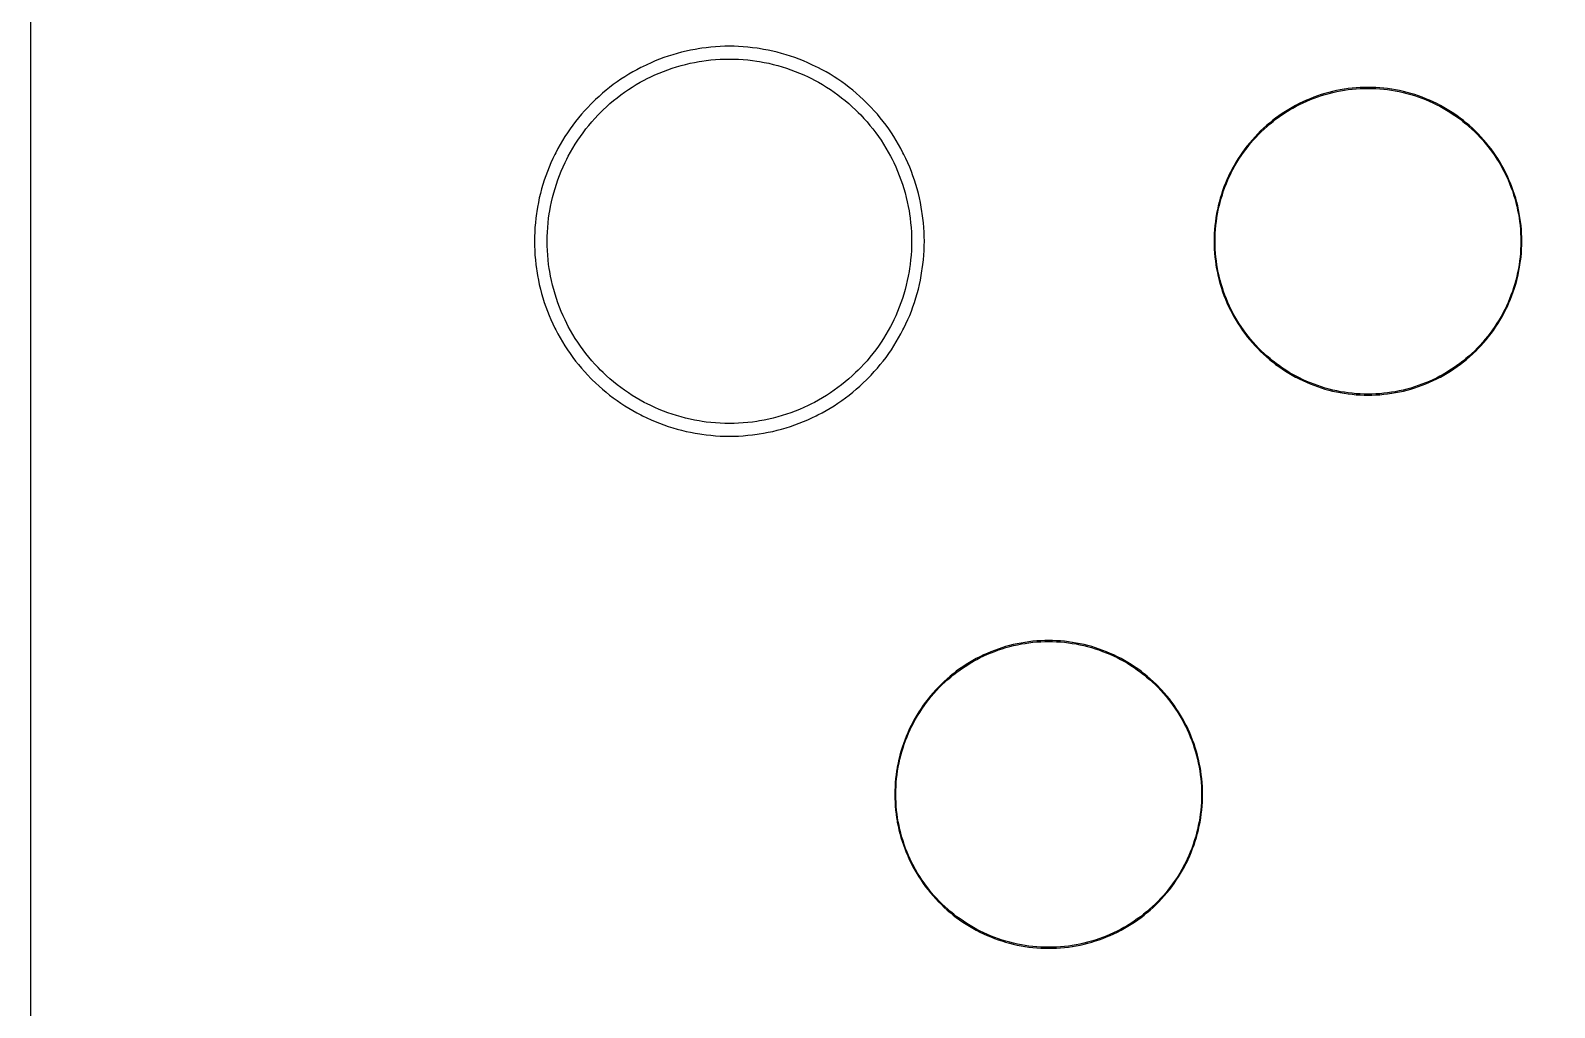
# Model space of a CAD drawing. Extents: x 3 to 63, y 0 to 129.
# Drawn here: x 2.7 to 17.86, y 27.83 to 37.54 of the extents above; entities that cross this region are included whole.
import ezdxf

# ---------------------------------------------------------------- set-up
doc = ezdxf.new("R2010")
doc.units = 0

msp = doc.modelspace()

# ---------------------------------------------------------------- linework, layer by layer
at = {"color": 5, "true_color": 0x0000ff}
msp.add_polyline3d([(63.32397, 0.3175, 0), (63.32397, 128.81762, 0), (2.70408, 128.81762, 0), (2.70408, 0.3175, 0), (63.32397, 0.3175, 0)], close=True, dxfattribs=at)
at = {"color": 34, "true_color": 0x008000}
for points in [[(2.70408, 0.3175, 0), (63.32398, 0.3175, 0), (63.32398, 128.81762, 0), (2.70408, 128.81762, 0), (2.70408, 0.3175, 0)], [(9.60805, 37.38548, 0), (9.56208, 37.38371, 0), (9.5161, 37.38092, 0), (9.47012, 37.37686, 0), (9.42441, 37.37178, 0), (9.37895, 37.36567, 0), (9.35932, 37.36257, 0), (9.31386, 37.35521, 0), (9.26864, 37.34682, 0), (9.22369, 37.33743, 0), (9.17873, 37.32676, 0), (9.13428, 37.31508, 0), (9.09008, 37.30212, 0), (9.04613, 37.28815, 0), (9.00271, 37.27317, 0), (8.95953, 37.25716, 0), (8.91685, 37.24015, 0), (8.87468, 37.22211, 0), (8.83278, 37.20281, 0), (8.79138, 37.18274, 0), (8.77368, 37.17372, 0), (8.73278, 37.15238, 0), (8.69239, 37.13029, 0), (8.65277, 37.10717, 0), (8.61366, 37.08303, 0), (8.57504, 37.05789, 0), (8.53694, 37.03174, 0), (8.49986, 37.00481, 0), (8.46303, 36.97713, 0), (8.42722, 36.94816, 0), (8.3919, 36.9187, 0), (8.35762, 36.88823, 0), (8.32384, 36.85673, 0), (8.29082, 36.82473, 0), (8.27677, 36.81068, 0), (8.24477, 36.77765, 0), (8.21327, 36.74387, 0), (8.18279, 36.70959, 0), (8.15333, 36.67428, 0), (8.12437, 36.63847, 0), (8.09669, 36.60164, 0), (8.06976, 36.56454, 0), (8.0436, 36.52644, 0), (8.01845, 36.48784, 0), (7.99433, 36.44872, 0), (7.97121, 36.4091, 0), (7.94911, 36.36872, 0), (7.92778, 36.32782, 0), (7.91876, 36.31012, 0), (7.89869, 36.26872, 0), (7.87939, 36.22681, 0), (7.86135, 36.18465, 0), (7.84434, 36.14197, 0), (7.82833, 36.09879, 0), (7.81335, 36.05536, 0), (7.79938, 36.01142, 0), (7.78642, 35.96721, 0), (7.77474, 35.92277, 0), (7.76407, 35.8778, 0), (7.76405, 35.87769, 0), (7.75467, 35.83285, 0), (7.74629, 35.78764, 0), (7.74626, 35.78743, 0), (7.73893, 35.74217, 0), (7.73582, 35.72256, 0), (7.72972, 35.67709, 0), (7.72464, 35.63136, 0), (7.72058, 35.5854, 0), (7.71779, 35.53942, 0), (7.71601, 35.49345, 0), (7.7155, 35.44747, 0), (7.71601, 35.4015, 0), (7.71779, 35.35553, 0), (7.72058, 35.30955, 0), (7.72464, 35.26357, 0), (7.72972, 35.21786, 0), (7.72974, 35.21773, 0), (7.73582, 35.17239, 0), (7.73893, 35.15276, 0), (7.74629, 35.1073, 0), (7.75467, 35.06209, 0), (7.76407, 35.01713, 0), (7.77474, 34.97217, 0), (7.78642, 34.92772, 0), (7.79938, 34.88353, 0), (7.81335, 34.83959, 0), (7.82833, 34.79614, 0), (7.84434, 34.75297, 0), (7.86135, 34.71029, 0), (7.87939, 34.66814, 0), (7.89869, 34.62623, 0), (7.89872, 34.62617, 0), (7.91876, 34.58482, 0), (7.92778, 34.56712, 0), (7.94911, 34.52623, 0), (7.97121, 34.48584, 0), (7.99433, 34.44621, 0), (8.01845, 34.4071, 0), (8.0436, 34.36849, 0), (8.06976, 34.33039, 0), (8.09669, 34.29331, 0), (8.12437, 34.25648, 0), (8.15333, 34.22067, 0), (8.18279, 34.18536, 0), (8.21327, 34.15106, 0), (8.24477, 34.11728, 0), (8.27677, 34.08426, 0), (8.29082, 34.07022, 0), (8.32384, 34.03822, 0), (8.35762, 34.00672, 0), (8.3919, 33.97623, 0), (8.42722, 33.94677, 0), (8.46303, 33.91782, 0), (8.49986, 33.89013, 0), (8.53694, 33.86321, 0), (8.57504, 33.83705, 0), (8.61366, 33.8119, 0), (8.65277, 33.78777, 0), (8.69239, 33.76466, 0), (8.73278, 33.74255, 0), (8.77368, 33.72122, 0), (8.79138, 33.7122, 0), (8.83278, 33.69214, 0), (8.87468, 33.67282, 0), (8.91685, 33.6548, 0), (8.95953, 33.63778, 0), (9.00271, 33.62178, 0), (9.04613, 33.60678, 0), (9.09008, 33.59282, 0), (9.13428, 33.57987, 0), (9.17873, 33.56819, 0), (9.22369, 33.55751, 0), (9.26864, 33.54811, 0), (9.31386, 33.53974, 0), (9.35932, 33.53237, 0), (9.37895, 33.52926, 0), (9.42441, 33.52317, 0), (9.47012, 33.51809, 0), (9.5161, 33.51403, 0), (9.56208, 33.51122, 0), (9.60805, 33.50945, 0), (9.65403, 33.50895, 0), (9.69999, 33.50945, 0), (9.74598, 33.51122, 0), (9.79195, 33.51403, 0), (9.83792, 33.51809, 0), (9.88364, 33.52317, 0), (9.92911, 33.52926, 0), (9.94872, 33.53237, 0), (9.99419, 33.53974, 0), (10.03941, 33.54811, 0), (10.08437, 33.55751, 0), (10.12933, 33.56819, 0), (10.17378, 33.57987, 0), (10.21796, 33.59282, 0), (10.26191, 33.60678, 0), (10.30535, 33.62178, 0), (10.34853, 33.63778, 0), (10.3912, 33.6548, 0), (10.43336, 33.67282, 0), (10.47527, 33.69214, 0), (10.51668, 33.7122, 0), (10.53438, 33.72122, 0), (10.57527, 33.74255, 0), (10.61566, 33.76466, 0), (10.65528, 33.78777, 0), (10.6944, 33.8119, 0), (10.73301, 33.83705, 0), (10.77111, 33.86321, 0), (10.80819, 33.89013, 0), (10.84502, 33.91782, 0), (10.88083, 33.94677, 0), (10.91614, 33.97623, 0), (10.95043, 34.00672, 0), (10.98421, 34.03822, 0), (11.01723, 34.07022, 0), (11.03128, 34.08426, 0), (11.06328, 34.11728, 0), (11.09478, 34.15106, 0), (11.12526, 34.18536, 0), (11.15472, 34.22067, 0), (11.18368, 34.25648, 0), (11.21137, 34.29331, 0), (11.23829, 34.33039, 0), (11.26445, 34.36849, 0), (11.2896, 34.4071, 0), (11.31373, 34.44621, 0), (11.33684, 34.48584, 0), (11.35894, 34.52623, 0), (11.38028, 34.56712, 0), (11.3893, 34.58482, 0), (11.40933, 34.62617, 0), (11.40936, 34.62623, 0), (11.42867, 34.66814, 0), (11.4467, 34.71029, 0), (11.46372, 34.75297, 0), (11.47972, 34.79614, 0), (11.49471, 34.83959, 0), (11.50868, 34.88353, 0), (11.52163, 34.92772, 0), (11.53331, 34.97217, 0), (11.54398, 35.01713, 0), (11.55338, 35.06209, 0), (11.56176, 35.1073, 0), (11.56913, 35.15276, 0), (11.57224, 35.17239, 0), (11.57831, 35.21773, 0), (11.57833, 35.21786, 0), (11.58341, 35.26357, 0), (11.58748, 35.30955, 0), (11.59027, 35.35553, 0), (11.59205, 35.4015, 0), (11.59256, 35.44747, 0), (11.59205, 35.49345, 0), (11.59027, 35.53942, 0), (11.58748, 35.5854, 0), (11.58341, 35.63136, 0), (11.57833, 35.67709, 0), (11.57224, 35.72256, 0), (11.56913, 35.74217, 0), (11.56179, 35.78743, 0), (11.56176, 35.78764, 0), (11.55338, 35.83285, 0), (11.544, 35.87769, 0), (11.54398, 35.8778, 0), (11.53331, 35.92277, 0), (11.52163, 35.96721, 0), (11.50868, 36.01142, 0), (11.49471, 36.05536, 0), (11.47972, 36.09879, 0), (11.46372, 36.14197, 0), (11.4467, 36.18465, 0), (11.42867, 36.22681, 0), (11.40936, 36.26872, 0), (11.3893, 36.31012, 0), (11.38028, 36.32782, 0), (11.35894, 36.36872, 0), (11.33684, 36.4091, 0), (11.31373, 36.44872, 0), (11.2896, 36.48784, 0), (11.26445, 36.52644, 0), (11.23829, 36.56454, 0), (11.21137, 36.60164, 0), (11.18368, 36.63847, 0), (11.15472, 36.67428, 0), (11.12526, 36.70959, 0), (11.09478, 36.74387, 0), (11.06328, 36.77765, 0), (11.03128, 36.81068, 0), (11.01723, 36.82473, 0), (10.98421, 36.85673, 0), (10.95043, 36.88823, 0), (10.91614, 36.9187, 0), (10.88083, 36.94816, 0), (10.84502, 36.97713, 0), (10.80819, 37.00481, 0), (10.77111, 37.03174, 0), (10.73301, 37.05789, 0), (10.6944, 37.08303, 0), (10.65528, 37.10717, 0), (10.61566, 37.13029, 0), (10.57527, 37.15238, 0), (10.53438, 37.17372, 0), (10.51668, 37.18274, 0), (10.47527, 37.20281, 0), (10.43336, 37.22211, 0), (10.3912, 37.24015, 0), (10.34853, 37.25716, 0), (10.30535, 37.27317, 0), (10.26191, 37.28815, 0), (10.21796, 37.30212, 0), (10.17378, 37.31508, 0), (10.12933, 37.32676, 0), (10.08437, 37.33743, 0), (10.03941, 37.34682, 0), (9.99419, 37.35521, 0), (9.94872, 37.36257, 0), (9.92911, 37.36567, 0), (9.88364, 37.37178, 0), (9.83792, 37.37686, 0), (9.79195, 37.38092, 0), (9.74598, 37.38371, 0), (9.69999, 37.38548, 0), (9.65403, 37.386, 0), (9.60805, 37.38548, 0)], [(9.74598, 33.63823, 0), (9.69999, 33.63645, 0), (9.65403, 33.63594, 0), (9.60805, 33.63645, 0), (9.56208, 33.63823, 0), (9.5161, 33.64101, 0), (9.47012, 33.64509, 0), (9.42441, 33.65017, 0), (9.38167, 33.6559, 0), (9.3531, 33.66052, 0), (9.30789, 33.6689, 0), (9.26293, 33.6783, 0), (9.21796, 33.68896, 0), (9.17352, 33.70066, 0), (9.12933, 33.71361, 0), (9.08539, 33.72758, 0), (9.04195, 33.74257, 0), (8.99877, 33.75857, 0), (8.95609, 33.77559, 0), (8.91394, 33.79361, 0), (8.87203, 33.81292, 0), (8.83656, 33.83011, 0), (8.80743, 33.84531, 0), (8.76704, 33.8674, 0), (8.72742, 33.89052, 0), (8.68831, 33.91465, 0), (8.64969, 33.93979, 0), (8.61159, 33.96596, 0), (8.57451, 33.99288, 0), (8.53768, 34.02057, 0), (8.50187, 34.04952, 0), (8.46656, 34.07898, 0), (8.43227, 34.10947, 0), (8.39849, 34.14096, 0), (8.37247, 34.16618, 0), (8.34751, 34.19194, 0), (8.31602, 34.22572, 0), (8.28553, 34.26001, 0), (8.25608, 34.29531, 0), (8.22711, 34.33113, 0), (8.19943, 34.36795, 0), (8.17251, 34.40504, 0), (8.14635, 34.44314, 0), (8.1212, 34.48175, 0), (8.09707, 34.52087, 0), (8.07396, 34.56049, 0), (8.05191, 34.60078, 0), (8.05186, 34.60087, 0), (8.03683, 34.62966, 0), (8.01948, 34.66547, 0), (8.00017, 34.70738, 0), (7.98214, 34.74955, 0), (7.96512, 34.79222, 0), (7.94912, 34.8354, 0), (7.93413, 34.87883, 0), (7.92016, 34.92277, 0), (7.90721, 34.96697, 0), (7.89553, 35.01142, 0), (7.88486, 35.05637, 0), (7.87546, 35.10134, 0), (7.86708, 35.14655, 0), (7.86248, 35.17492, 0), (7.85672, 35.21786, 0), (7.85164, 35.26357, 0), (7.84758, 35.30955, 0), (7.84479, 35.35553, 0), (7.84301, 35.4015, 0), (7.8425, 35.44747, 0), (7.84301, 35.49345, 0), (7.84479, 35.53942, 0), (7.84758, 35.5854, 0), (7.85164, 35.63136, 0), (7.85672, 35.67709, 0), (7.86247, 35.71997, 0), (7.86708, 35.74839, 0), (7.87546, 35.79361, 0), (7.88486, 35.83856, 0), (7.89553, 35.88353, 0), (7.90721, 35.92798, 0), (7.92016, 35.97217, 0), (7.93413, 36.0161, 0), (7.94912, 36.05955, 0), (7.96512, 36.10273, 0), (7.98214, 36.1454, 0), (8.00017, 36.18756, 0), (8.01948, 36.22947, 0), (8.03672, 36.26507, 0), (8.05186, 36.29407, 0), (8.07396, 36.33444, 0), (8.09707, 36.37408, 0), (8.1212, 36.41319, 0), (8.14635, 36.4518, 0), (8.17251, 36.4899, 0), (8.19943, 36.52699, 0), (8.22711, 36.56382, 0), (8.25608, 36.59962, 0), (8.28553, 36.63494, 0), (8.31602, 36.66923, 0), (8.34751, 36.70301, 0), (8.37244, 36.72874, 0), (8.39849, 36.75398, 0), (8.43227, 36.78548, 0), (8.46656, 36.81595, 0), (8.50187, 36.84541, 0), (8.53768, 36.87438, 0), (8.57451, 36.90207, 0), (8.61159, 36.92899, 0), (8.64969, 36.95515, 0), (8.68831, 36.9803, 0), (8.72742, 37.00443, 0), (8.76704, 37.02754, 0), (8.80743, 37.04963, 0), (8.8366, 37.06486, 0), (8.87203, 37.08202, 0), (8.91394, 37.10132, 0), (8.95609, 37.11936, 0), (8.99877, 37.13638, 0), (9.04195, 37.15238, 0), (9.08539, 37.16737, 0), (9.12933, 37.18134, 0), (9.17352, 37.19429, 0), (9.21796, 37.20597, 0), (9.26293, 37.21664, 0), (9.30789, 37.22603, 0), (9.3531, 37.23442, 0), (9.38146, 37.23902, 0), (9.42441, 37.24478, 0), (9.47012, 37.24986, 0), (9.5161, 37.25392, 0), (9.56208, 37.25672, 0), (9.60805, 37.25849, 0), (9.65403, 37.259, 0), (9.69999, 37.25849, 0), (9.74598, 37.25672, 0), (9.79195, 37.25392, 0), (9.83792, 37.24986, 0), (9.88364, 37.24478, 0), (9.92658, 37.23902, 0), (9.95495, 37.23442, 0), (10.00015, 37.22603, 0), (10.04512, 37.21664, 0), (10.09008, 37.20597, 0), (10.13453, 37.19429, 0), (10.17873, 37.18134, 0), (10.22267, 37.16737, 0), (10.2661, 37.15238, 0), (10.30927, 37.13638, 0), (10.35195, 37.11936, 0), (10.39411, 37.10132, 0), (10.43603, 37.08202, 0), (10.47153, 37.06482, 0), (10.50062, 37.04963, 0), (10.54101, 37.02754, 0), (10.58063, 37.00443, 0), (10.61975, 36.9803, 0), (10.65836, 36.95515, 0), (10.69646, 36.92899, 0), (10.73354, 36.90207, 0), (10.77037, 36.87438, 0), (10.80618, 36.84541, 0), (10.84149, 36.81595, 0), (10.87578, 36.78548, 0), (10.90956, 36.75398, 0), (10.93548, 36.72886, 0), (10.96054, 36.70301, 0), (10.99203, 36.66923, 0), (11.02251, 36.63494, 0), (11.05198, 36.59962, 0), (11.08093, 36.56382, 0), (11.10862, 36.52699, 0), (11.13554, 36.4899, 0), (11.16171, 36.4518, 0), (11.18685, 36.41319, 0), (11.21098, 36.37408, 0), (11.2341, 36.33444, 0), (11.25619, 36.29407, 0), (11.27144, 36.26484, 0), (11.28858, 36.22947, 0), (11.30788, 36.18756, 0), (11.32591, 36.1454, 0), (11.34293, 36.10273, 0), (11.35893, 36.05955, 0), (11.37392, 36.0161, 0), (11.38789, 35.97217, 0), (11.40084, 35.92798, 0), (11.41253, 35.88353, 0), (11.4232, 35.83856, 0), (11.43259, 35.79361, 0), (11.44098, 35.74839, 0), (11.44563, 35.71965, 0), (11.45133, 35.67709, 0), (11.45641, 35.63136, 0), (11.46048, 35.5854, 0), (11.46327, 35.53942, 0), (11.46505, 35.49345, 0), (11.46556, 35.44747, 0), (11.46505, 35.4015, 0), (11.46327, 35.35553, 0), (11.46048, 35.30955, 0), (11.45641, 35.26357, 0), (11.45133, 35.21786, 0), (11.44561, 35.17513, 0), (11.44098, 35.14655, 0), (11.43259, 35.10134, 0), (11.4232, 35.05637, 0), (11.41253, 35.01142, 0), (11.40084, 34.96697, 0), (11.38789, 34.92277, 0), (11.37392, 34.87883, 0), (11.35893, 34.8354, 0), (11.34293, 34.79222, 0), (11.32591, 34.74955, 0), (11.30788, 34.70738, 0), (11.28858, 34.66547, 0), (11.27133, 34.62989, 0), (11.25619, 34.60087, 0), (11.25614, 34.60078, 0), (11.2341, 34.56049, 0), (11.21098, 34.52087, 0), (11.18685, 34.48175, 0), (11.16171, 34.44314, 0), (11.13554, 34.40504, 0), (11.10862, 34.36795, 0), (11.08093, 34.33113, 0), (11.05198, 34.29531, 0), (11.02251, 34.26001, 0), (10.99203, 34.22572, 0), (10.96054, 34.19194, 0), (10.93545, 34.16605, 0), (10.90956, 34.14096, 0), (10.87578, 34.10947, 0), (10.84149, 34.07898, 0), (10.80618, 34.04952, 0), (10.77037, 34.02057, 0), (10.73354, 33.99288, 0), (10.69646, 33.96596, 0), (10.65836, 33.93979, 0), (10.61975, 33.91465, 0), (10.58063, 33.89052, 0), (10.54101, 33.8674, 0), (10.50062, 33.84531, 0), (10.47157, 33.83015, 0), (10.43603, 33.81292, 0), (10.39411, 33.79361, 0), (10.35195, 33.77559, 0), (10.30927, 33.75857, 0), (10.2661, 33.74257, 0), (10.22267, 33.72758, 0), (10.17873, 33.71361, 0), (10.13453, 33.70066, 0), (10.09008, 33.68896, 0), (10.04512, 33.6783, 0), (10.00015, 33.6689, 0), (9.95495, 33.66052, 0), (9.92637, 33.65589, 0), (9.88364, 33.65017, 0), (9.83792, 33.64509, 0), (9.79195, 33.64101, 0), (9.74598, 33.63823, 0)], [(15.96466, 36.97693, 0), (15.92554, 36.9754, 0), (15.88642, 36.97287, 0), (15.84731, 36.96931, 0), (15.80819, 36.96474, 0), (15.76933, 36.95915, 0), (15.7678, 36.95891, 0), (15.72919, 36.95256, 0), (15.69058, 36.94494, 0), (15.65223, 36.93631, 0), (15.61413, 36.92691, 0), (15.57628, 36.91649, 0), (15.53869, 36.90506, 0), (15.50135, 36.89262, 0), (15.46452, 36.87916, 0), (15.42795, 36.86493, 0), (15.39188, 36.84969, 0), (15.35607, 36.83344, 0), (15.32076, 36.81642, 0), (15.31938, 36.81571, 0), (15.28433, 36.79768, 0), (15.25004, 36.77863, 0), (15.216, 36.75882, 0), (15.18273, 36.73823, 0), (15.14971, 36.71665, 0), (15.11745, 36.6943, 0), (15.0857, 36.67119, 0), (15.05471, 36.6473, 0), (15.02423, 36.62242, 0), (14.99426, 36.59702, 0), (14.9653, 36.5706, 0), (14.93686, 36.54368, 0), (14.90782, 36.51464, 0), (14.8809, 36.48619, 0), (14.85448, 36.45724, 0), (14.82908, 36.42727, 0), (14.80419, 36.39679, 0), (14.78031, 36.3658, 0), (14.7572, 36.33405, 0), (14.73485, 36.30178, 0), (14.71326, 36.26877, 0), (14.71323, 36.26872, 0), (14.69268, 36.2355, 0), (14.67287, 36.20145, 0), (14.65382, 36.16717, 0), (14.63579, 36.13212, 0), (14.63508, 36.13074, 0), (14.61806, 36.09543, 0), (14.60181, 36.05962, 0), (14.58657, 36.02355, 0), (14.57234, 35.98698, 0), (14.55888, 35.95015, 0), (14.54644, 35.91281, 0), (14.53501, 35.87522, 0), (14.52459, 35.83737, 0), (14.51519, 35.79927, 0), (14.50656, 35.76092, 0), (14.49894, 35.72231, 0), (14.49259, 35.6837, 0), (14.49235, 35.68217, 0), (14.48676, 35.64331, 0), (14.48219, 35.60419, 0), (14.47863, 35.56507, 0), (14.47609, 35.52596, 0), (14.47457, 35.48684, 0), (14.47406, 35.44747, 0), (14.47457, 35.40809, 0), (14.47609, 35.36898, 0), (14.47863, 35.32987, 0), (14.48219, 35.29076, 0), (14.48676, 35.25164, 0), (14.49235, 35.21278, 0), (14.49259, 35.21125, 0), (14.49894, 35.17264, 0), (14.50656, 35.13403, 0), (14.51519, 35.09568, 0), (14.52459, 35.05758, 0), (14.53501, 35.01973, 0), (14.54644, 34.98214, 0), (14.55888, 34.9448, 0), (14.57234, 34.90797, 0), (14.58657, 34.87139, 0), (14.60181, 34.83533, 0), (14.61806, 34.79951, 0), (14.63508, 34.76421, 0), (14.63579, 34.76283, 0), (14.65382, 34.72777, 0), (14.67287, 34.69348, 0), (14.69268, 34.65945, 0), (14.71326, 34.62617, 0), (14.73485, 34.59315, 0), (14.7572, 34.56089, 0), (14.78031, 34.52915, 0), (14.80419, 34.49816, 0), (14.82908, 34.46768, 0), (14.85448, 34.43771, 0), (14.8809, 34.40875, 0), (14.90782, 34.3803, 0), (14.93576, 34.35235, 0), (14.93686, 34.35127, 0), (14.9653, 34.32434, 0), (14.99426, 34.29793, 0), (15.02423, 34.27253, 0), (15.05471, 34.24763, 0), (15.0857, 34.22376, 0), (15.11745, 34.20064, 0), (15.14971, 34.17828, 0), (15.18273, 34.1567, 0), (15.216, 34.13613, 0), (15.25004, 34.11632, 0), (15.28433, 34.09727, 0), (15.28571, 34.09655, 0), (15.31938, 34.07923, 0), (15.32076, 34.07853, 0), (15.35607, 34.06151, 0), (15.39188, 34.04525, 0), (15.42795, 34.03, 0), (15.46452, 34.01579, 0), (15.50135, 34.00233, 0), (15.53869, 33.98988, 0), (15.57628, 33.97845, 0), (15.61413, 33.96804, 0), (15.65223, 33.95864, 0), (15.69058, 33.95, 0), (15.72919, 33.94238, 0), (15.7678, 33.93603, 0), (15.76933, 33.93578, 0), (15.80819, 33.9302, 0), (15.84731, 33.92563, 0), (15.88642, 33.92208, 0), (15.92554, 33.91954, 0), (15.96466, 33.91801, 0), (16.00403, 33.91749, 0), (16.04339, 33.91801, 0), (16.08251, 33.91954, 0), (16.12163, 33.92208, 0), (16.16075, 33.92563, 0), (16.19986, 33.9302, 0), (16.23872, 33.93578, 0), (16.24025, 33.93603, 0), (16.27886, 33.94238, 0), (16.31747, 33.95, 0), (16.35582, 33.95864, 0), (16.39392, 33.96804, 0), (16.43177, 33.97845, 0), (16.46936, 33.98988, 0), (16.50669, 34.00233, 0), (16.54353, 34.01579, 0), (16.58011, 34.03, 0), (16.61617, 34.04525, 0), (16.65199, 34.06151, 0), (16.68729, 34.07853, 0), (16.68866, 34.07923, 0), (16.72234, 34.09655, 0), (16.72373, 34.09727, 0), (16.75801, 34.11632, 0), (16.79205, 34.13613, 0), (16.82533, 34.1567, 0), (16.85835, 34.17828, 0), (16.8906, 34.20064, 0), (16.92235, 34.22376, 0), (16.95334, 34.24763, 0), (16.98382, 34.27253, 0), (17.01379, 34.29793, 0), (17.04275, 34.32434, 0), (17.0712, 34.35127, 0), (17.07229, 34.35235, 0), (17.0723, 34.35237, 0), (17.10023, 34.3803, 0), (17.12716, 34.40875, 0), (17.15356, 34.43771, 0), (17.17897, 34.46768, 0), (17.20386, 34.49816, 0), (17.22774, 34.52915, 0), (17.25086, 34.56089, 0), (17.27321, 34.59315, 0), (17.29479, 34.62617, 0), (17.31537, 34.65945, 0), (17.33518, 34.69348, 0), (17.35423, 34.72777, 0), (17.35494, 34.72914, 0), (17.35494, 34.72915, 0), (17.37227, 34.76283, 0), (17.37296, 34.76421, 0), (17.38999, 34.79951, 0), (17.40625, 34.83533, 0), (17.42148, 34.87139, 0), (17.43571, 34.90797, 0), (17.44916, 34.9448, 0), (17.46162, 34.98214, 0), (17.47305, 35.01973, 0), (17.48346, 35.05758, 0), (17.49286, 35.09568, 0), (17.5015, 35.13403, 0), (17.50912, 35.17264, 0), (17.51547, 35.21125, 0), (17.5157, 35.21278, 0), (17.5213, 35.25164, 0), (17.52587, 35.29076, 0), (17.52941, 35.32987, 0), (17.53196, 35.36898, 0), (17.53349, 35.40809, 0), (17.534, 35.44747, 0), (17.53349, 35.48684, 0), (17.53196, 35.52596, 0), (17.52941, 35.56507, 0), (17.52587, 35.60419, 0), (17.5213, 35.64331, 0), (17.5157, 35.68217, 0), (17.51547, 35.6837, 0), (17.50912, 35.72231, 0), (17.5015, 35.76092, 0), (17.49286, 35.79927, 0), (17.48346, 35.83737, 0), (17.47305, 35.87522, 0), (17.46162, 35.91281, 0), (17.44916, 35.95015, 0), (17.43571, 35.98698, 0), (17.42148, 36.02355, 0), (17.40625, 36.05962, 0), (17.38999, 36.09543, 0), (17.37296, 36.13074, 0), (17.37227, 36.13212, 0), (17.35494, 36.16579, 0), (17.35423, 36.16717, 0), (17.33518, 36.20145, 0), (17.31537, 36.2355, 0), (17.29482, 36.26872, 0), (17.29479, 36.26877, 0), (17.27321, 36.30178, 0), (17.25086, 36.33405, 0), (17.22774, 36.3658, 0), (17.20386, 36.39679, 0), (17.17897, 36.42727, 0), (17.15356, 36.45724, 0), (17.12716, 36.48619, 0), (17.10023, 36.51464, 0), (17.09913, 36.51574, 0), (17.0712, 36.54368, 0), (17.04275, 36.5706, 0), (17.01379, 36.59702, 0), (16.98382, 36.62242, 0), (16.95334, 36.6473, 0), (16.92235, 36.67119, 0), (16.8906, 36.6943, 0), (16.85835, 36.71665, 0), (16.82533, 36.73823, 0), (16.79205, 36.75882, 0), (16.75801, 36.77863, 0), (16.72373, 36.79768, 0), (16.68866, 36.81571, 0), (16.68729, 36.81642, 0), (16.65199, 36.83344, 0), (16.61617, 36.84969, 0), (16.58011, 36.86493, 0), (16.54353, 36.87916, 0), (16.50669, 36.89262, 0), (16.46936, 36.90506, 0), (16.43177, 36.91649, 0), (16.39392, 36.92691, 0), (16.35582, 36.93631, 0), (16.31747, 36.94494, 0), (16.27886, 36.95256, 0), (16.24025, 36.95891, 0), (16.23872, 36.95915, 0), (16.19986, 36.96474, 0), (16.16075, 36.96931, 0), (16.12163, 36.97287, 0), (16.08251, 36.9754, 0), (16.04339, 36.97693, 0), (16.00403, 36.97744, 0), (15.96466, 36.97693, 0)], [(16.08251, 33.92944, 0), (16.04339, 33.92792, 0), (16.00403, 33.92741, 0), (15.96466, 33.92792, 0), (15.92554, 33.92944, 0), (15.88642, 33.93198, 0), (15.84731, 33.93554, 0), (15.80819, 33.9401, 0), (15.76943, 33.94569, 0), (15.73225, 33.95181, 0), (15.69365, 33.95942, 0), (15.65529, 33.96806, 0), (15.61719, 33.97746, 0), (15.57935, 33.98787, 0), (15.54175, 33.9993, 0), (15.50442, 34.01175, 0), (15.46759, 34.02521, 0), (15.43101, 34.03944, 0), (15.39494, 34.05467, 0), (15.35913, 34.07092, 0), (15.32383, 34.08795, 0), (15.29015, 34.10528, 0), (15.25586, 34.12433, 0), (15.22182, 34.14414, 0), (15.18855, 34.16472, 0), (15.15553, 34.18631, 0), (15.12327, 34.20866, 0), (15.09152, 34.23176, 0), (15.06053, 34.25565, 0), (15.03005, 34.28054, 0), (15.00008, 34.30594, 0), (14.97113, 34.33236, 0), (14.94268, 34.35928, 0), (14.94266, 34.35929, 0), (14.91583, 34.38612, 0), (14.88891, 34.41456, 0), (14.86249, 34.44353, 0), (14.83709, 34.4735, 0), (14.8122, 34.50398, 0), (14.78833, 34.53497, 0), (14.76521, 34.56671, 0), (14.74286, 34.59897, 0), (14.72127, 34.632, 0), (14.7007, 34.66527, 0), (14.68088, 34.6993, 0), (14.66183, 34.7336, 0), (14.64435, 34.76757, 0), (14.62749, 34.80257, 0), (14.61123, 34.83838, 0), (14.59599, 34.87446, 0), (14.58177, 34.91102, 0), (14.5683, 34.94786, 0), (14.55586, 34.9852, 0), (14.54443, 35.02279, 0), (14.53401, 35.06064, 0), (14.52462, 35.09874, 0), (14.51598, 35.13709, 0), (14.50836, 35.1757, 0), (14.50218, 35.21327, 0), (14.49666, 35.25164, 0), (14.49209, 35.29076, 0), (14.48854, 35.32987, 0), (14.486, 35.36898, 0), (14.48447, 35.40809, 0), (14.48396, 35.44747, 0), (14.48447, 35.48684, 0), (14.486, 35.52596, 0), (14.48854, 35.56507, 0), (14.49209, 35.60419, 0), (14.49666, 35.64331, 0), (14.50216, 35.68153, 0), (14.50836, 35.71925, 0), (14.51598, 35.75785, 0), (14.52462, 35.79621, 0), (14.53401, 35.83431, 0), (14.54443, 35.87215, 0), (14.55586, 35.90975, 0), (14.5683, 35.94708, 0), (14.58177, 35.98391, 0), (14.59599, 36.02049, 0), (14.61123, 36.05655, 0), (14.62749, 36.09237, 0), (14.64435, 36.12738, 0), (14.66183, 36.16135, 0), (14.68088, 36.19563, 0), (14.7007, 36.22968, 0), (14.72127, 36.26294, 0), (14.74286, 36.29596, 0), (14.76521, 36.32823, 0), (14.78833, 36.35998, 0), (14.8122, 36.39097, 0), (14.83709, 36.42145, 0), (14.86249, 36.45142, 0), (14.88891, 36.48037, 0), (14.91576, 36.50875, 0), (14.94268, 36.53567, 0), (14.97113, 36.56259, 0), (15.00008, 36.58901, 0), (15.03005, 36.61441, 0), (15.06053, 36.6393, 0), (15.09152, 36.66317, 0), (15.12327, 36.68629, 0), (15.15553, 36.70864, 0), (15.18855, 36.73023, 0), (15.22182, 36.7508, 0), (15.25586, 36.77062, 0), (15.29015, 36.78967, 0), (15.32442, 36.80729, 0), (15.35913, 36.82401, 0), (15.39494, 36.84026, 0), (15.43101, 36.85551, 0), (15.46759, 36.86972, 0), (15.50442, 36.8832, 0), (15.54175, 36.89564, 0), (15.57935, 36.90706, 0), (15.61719, 36.91749, 0), (15.65529, 36.92687, 0), (15.69365, 36.93551, 0), (15.73225, 36.94314, 0), (15.77036, 36.9494, 0), (15.80819, 36.95483, 0), (15.84731, 36.95941, 0), (15.88642, 36.96296, 0), (15.92554, 36.9655, 0), (15.96466, 36.96703, 0), (16.00403, 36.96754, 0), (16.04339, 36.96703, 0), (16.08251, 36.9655, 0), (16.12163, 36.96296, 0), (16.16075, 36.95941, 0), (16.19986, 36.95483, 0), (16.23761, 36.94941, 0), (16.2758, 36.94314, 0), (16.3144, 36.93551, 0), (16.35276, 36.92687, 0), (16.39086, 36.91749, 0), (16.4287, 36.90706, 0), (16.4663, 36.89564, 0), (16.50364, 36.8832, 0), (16.54047, 36.86972, 0), (16.57704, 36.85551, 0), (16.61311, 36.84026, 0), (16.64893, 36.82401, 0), (16.68347, 36.80737, 0), (16.7179, 36.78967, 0), (16.75218, 36.77062, 0), (16.78623, 36.7508, 0), (16.8195, 36.73023, 0), (16.85251, 36.70864, 0), (16.88478, 36.68629, 0), (16.91653, 36.66317, 0), (16.94752, 36.6393, 0), (16.978, 36.61441, 0), (17.00797, 36.58901, 0), (17.03693, 36.56259, 0), (17.06538, 36.53567, 0), (17.09221, 36.50884, 0), (17.09222, 36.50882, 0), (17.09229, 36.50875, 0), (17.11914, 36.48037, 0), (17.14556, 36.45142, 0), (17.17096, 36.42145, 0), (17.19585, 36.39097, 0), (17.21972, 36.35998, 0), (17.24284, 36.32823, 0), (17.26519, 36.29596, 0), (17.28678, 36.26294, 0), (17.30736, 36.22968, 0), (17.32717, 36.19563, 0), (17.34622, 36.16135, 0), (17.36384, 36.12708, 0), (17.38056, 36.09237, 0), (17.39682, 36.05655, 0), (17.41206, 36.02049, 0), (17.42629, 35.98391, 0), (17.43975, 35.94708, 0), (17.4522, 35.90975, 0), (17.46362, 35.87215, 0), (17.47403, 35.83431, 0), (17.48344, 35.79621, 0), (17.49206, 35.75785, 0), (17.49969, 35.71925, 0), (17.50596, 35.68106, 0), (17.51138, 35.64331, 0), (17.51596, 35.60419, 0), (17.51952, 35.56507, 0), (17.52206, 35.52596, 0), (17.52358, 35.48684, 0), (17.52409, 35.44747, 0), (17.52358, 35.40809, 0), (17.52206, 35.36898, 0), (17.51952, 35.32987, 0), (17.51596, 35.29076, 0), (17.51138, 35.25164, 0), (17.50594, 35.21373, 0), (17.49969, 35.1757, 0), (17.49206, 35.13709, 0), (17.48344, 35.09874, 0), (17.47403, 35.06064, 0), (17.46362, 35.02279, 0), (17.4522, 34.9852, 0), (17.43975, 34.94786, 0), (17.42629, 34.91102, 0), (17.41206, 34.87446, 0), (17.39682, 34.83838, 0), (17.38056, 34.80257, 0), (17.36384, 34.76787, 0), (17.34622, 34.7336, 0), (17.32717, 34.6993, 0), (17.30736, 34.66527, 0), (17.28678, 34.632, 0), (17.26519, 34.59897, 0), (17.24284, 34.56671, 0), (17.21972, 34.53497, 0), (17.19585, 34.50398, 0), (17.17096, 34.4735, 0), (17.14556, 34.44353, 0), (17.11914, 34.41456, 0), (17.09239, 34.3863, 0), (17.0654, 34.35929, 0), (17.06538, 34.35928, 0), (17.03693, 34.33236, 0), (17.00797, 34.30594, 0), (16.978, 34.28054, 0), (16.94752, 34.25565, 0), (16.91653, 34.23176, 0), (16.88478, 34.20866, 0), (16.85251, 34.18631, 0), (16.8195, 34.16472, 0), (16.78623, 34.14414, 0), (16.75218, 34.12433, 0), (16.7179, 34.10528, 0), (16.68407, 34.08787, 0), (16.64893, 34.07092, 0), (16.61311, 34.05467, 0), (16.57704, 34.03944, 0), (16.54047, 34.02521, 0), (16.50364, 34.01175, 0), (16.4663, 33.9993, 0), (16.4287, 33.98787, 0), (16.39086, 33.97746, 0), (16.35276, 33.96806, 0), (16.3144, 33.95942, 0), (16.2758, 33.95181, 0), (16.23854, 33.94567, 0), (16.19986, 33.9401, 0), (16.16075, 33.93554, 0), (16.12163, 33.93198, 0), (16.08251, 33.92944, 0)], [(12.78966, 31.47758, 0), (12.75054, 31.47606, 0), (12.71142, 31.47352, 0), (12.67231, 31.46996, 0), (12.63319, 31.46539, 0), (12.59433, 31.4598, 0), (12.5928, 31.45956, 0), (12.55419, 31.45321, 0), (12.51558, 31.44559, 0), (12.47723, 31.43695, 0), (12.43913, 31.42755, 0), (12.40128, 31.41714, 0), (12.36369, 31.40571, 0), (12.32635, 31.39326, 0), (12.28952, 31.3798, 0), (12.25295, 31.36558, 0), (12.21688, 31.35034, 0), (12.18107, 31.33408, 0), (12.14576, 31.31706, 0), (12.14438, 31.31636, 0), (12.10933, 31.29833, 0), (12.07504, 31.27928, 0), (12.041, 31.25946, 0), (12.00773, 31.23889, 0), (11.97471, 31.2173, 0), (11.94245, 31.19495, 0), (11.9107, 31.17183, 0), (11.87971, 31.14796, 0), (11.84923, 31.12307, 0), (11.81926, 31.09767, 0), (11.7903, 31.07125, 0), (11.76186, 31.04433, 0), (11.73282, 31.01529, 0), (11.7059, 30.98684, 0), (11.67948, 30.95789, 0), (11.65408, 30.92791, 0), (11.62919, 30.89743, 0), (11.60531, 30.86645, 0), (11.5822, 30.8347, 0), (11.55985, 30.80244, 0), (11.53826, 30.76942, 0), (11.51768, 30.73614, 0), (11.49787, 30.70211, 0), (11.47882, 30.66782, 0), (11.46079, 30.63277, 0), (11.46008, 30.63139, 0), (11.44306, 30.59608, 0), (11.42681, 30.56027, 0), (11.41157, 30.5242, 0), (11.39734, 30.48762, 0), (11.38388, 30.45079, 0), (11.37144, 30.41345, 0), (11.36001, 30.37586, 0), (11.34959, 30.33802, 0), (11.34019, 30.29992, 0), (11.33156, 30.26156, 0), (11.32394, 30.22295, 0), (11.31759, 30.18435, 0), (11.31735, 30.18281, 0), (11.31176, 30.14395, 0), (11.30719, 30.10484, 0), (11.30363, 30.06572, 0), (11.30109, 30.02661, 0), (11.29957, 29.98749, 0), (11.29906, 29.94812, 0), (11.29957, 29.90875, 0), (11.30109, 29.86963, 0), (11.30363, 29.83052, 0), (11.30719, 29.7914, 0), (11.31176, 29.75228, 0), (11.31735, 29.71342, 0), (11.31759, 29.71189, 0), (11.32394, 29.67328, 0), (11.33156, 29.63468, 0), (11.34019, 29.59632, 0), (11.34959, 29.55822, 0), (11.36001, 29.52038, 0), (11.37144, 29.48278, 0), (11.38388, 29.44545, 0), (11.39734, 29.40862, 0), (11.41157, 29.37204, 0), (11.42681, 29.33597, 0), (11.44306, 29.30016, 0), (11.46008, 29.26485, 0), (11.46079, 29.26347, 0), (11.47882, 29.22842, 0), (11.49787, 29.19413, 0), (11.51768, 29.16009, 0), (11.53826, 29.12682, 0), (11.55985, 29.0938, 0), (11.5822, 29.06154, 0), (11.60531, 29.02979, 0), (11.62919, 28.9988, 0), (11.65408, 28.96832, 0), (11.67948, 28.93835, 0), (11.7059, 28.9094, 0), (11.73282, 28.88095, 0), (11.76186, 28.85191, 0), (11.7903, 28.82499, 0), (11.81926, 28.79857, 0), (11.84923, 28.77317, 0), (11.87971, 28.74828, 0), (11.9107, 28.7244, 0), (11.94245, 28.70129, 0), (11.97471, 28.67894, 0), (12.00773, 28.65735, 0), (12.041, 28.63677, 0), (12.07504, 28.61696, 0), (12.10933, 28.59791, 0), (12.14438, 28.57988, 0), (12.14576, 28.57917, 0), (12.18107, 28.56216, 0), (12.21688, 28.5459, 0), (12.25295, 28.53066, 0), (12.28952, 28.51644, 0), (12.32635, 28.50297, 0), (12.36369, 28.49053, 0), (12.40128, 28.4791, 0), (12.43913, 28.46868, 0), (12.47723, 28.45929, 0), (12.51558, 28.45065, 0), (12.55419, 28.44303, 0), (12.5928, 28.43668, 0), (12.59433, 28.43644, 0), (12.63319, 28.43085, 0), (12.67231, 28.42628, 0), (12.71142, 28.42272, 0), (12.75054, 28.42018, 0), (12.78966, 28.41866, 0), (12.82903, 28.41815, 0), (12.8684, 28.41866, 0), (12.90751, 28.42018, 0), (12.94663, 28.42272, 0), (12.98575, 28.42628, 0), (13.02486, 28.43085, 0), (13.06372, 28.43644, 0), (13.06525, 28.43668, 0), (13.10386, 28.44303, 0), (13.14247, 28.45065, 0), (13.18082, 28.45929, 0), (13.21892, 28.46868, 0), (13.25677, 28.4791, 0), (13.29436, 28.49053, 0), (13.3317, 28.50297, 0), (13.36853, 28.51644, 0), (13.40511, 28.53066, 0), (13.44117, 28.5459, 0), (13.47699, 28.56216, 0), (13.51229, 28.57917, 0), (13.51367, 28.57988, 0), (13.54873, 28.59791, 0), (13.58302, 28.61696, 0), (13.61705, 28.63677, 0), (13.65033, 28.65735, 0), (13.68335, 28.67894, 0), (13.7156, 28.70129, 0), (13.74735, 28.7244, 0), (13.77834, 28.74828, 0), (13.80882, 28.77317, 0), (13.83879, 28.79857, 0), (13.86775, 28.82499, 0), (13.8962, 28.85191, 0), (13.92414, 28.87985, 0), (13.92523, 28.88095, 0), (13.95216, 28.9094, 0), (13.97857, 28.93835, 0), (14.00397, 28.96832, 0), (14.02887, 28.9988, 0), (14.05274, 29.02979, 0), (14.07586, 29.06154, 0), (14.09821, 29.0938, 0), (14.1198, 29.12682, 0), (14.14037, 29.16009, 0), (14.16018, 29.19413, 0), (14.17923, 29.22842, 0), (14.19727, 29.26347, 0), (14.19797, 29.26485, 0), (14.21499, 29.30016, 0), (14.23125, 29.33597, 0), (14.24649, 29.37204, 0), (14.26071, 29.40862, 0), (14.27417, 29.44545, 0), (14.28662, 29.48278, 0), (14.29805, 29.52038, 0), (14.30846, 29.55822, 0), (14.31786, 29.59632, 0), (14.3265, 29.63468, 0), (14.33412, 29.67328, 0), (14.34047, 29.71189, 0), (14.34071, 29.71342, 0), (14.3463, 29.75228, 0), (14.35087, 29.7914, 0), (14.35442, 29.83052, 0), (14.35696, 29.86963, 0), (14.35849, 29.90875, 0), (14.359, 29.94812, 0), (14.35849, 29.98749, 0), (14.35696, 30.02661, 0), (14.35442, 30.06572, 0), (14.35087, 30.10484, 0), (14.3463, 30.14395, 0), (14.34071, 30.18281, 0), (14.34047, 30.18435, 0), (14.33412, 30.22295, 0), (14.3265, 30.26156, 0), (14.31786, 30.29992, 0), (14.30846, 30.33802, 0), (14.29805, 30.37586, 0), (14.28662, 30.41345, 0), (14.27417, 30.45079, 0), (14.26071, 30.48762, 0), (14.24649, 30.5242, 0), (14.23125, 30.56027, 0), (14.21499, 30.59608, 0), (14.19797, 30.63139, 0), (14.19727, 30.63277, 0), (14.17994, 30.66644, 0), (14.17923, 30.66782, 0), (14.16018, 30.70211, 0), (14.14037, 30.73614, 0), (14.1198, 30.76942, 0), (14.09821, 30.80244, 0), (14.07586, 30.8347, 0), (14.05274, 30.86645, 0), (14.02887, 30.89743, 0), (14.00397, 30.92791, 0), (13.97857, 30.95789, 0), (13.95216, 30.98684, 0), (13.92523, 31.01529, 0), (13.92414, 31.01639, 0), (13.8962, 31.04433, 0), (13.86775, 31.07125, 0), (13.83879, 31.09767, 0), (13.80882, 31.12307, 0), (13.77834, 31.14796, 0), (13.74735, 31.17183, 0), (13.7156, 31.19495, 0), (13.68335, 31.2173, 0), (13.65033, 31.23889, 0), (13.61705, 31.25946, 0), (13.58302, 31.27928, 0), (13.54873, 31.29833, 0), (13.51367, 31.31636, 0), (13.51229, 31.31706, 0), (13.47699, 31.33408, 0), (13.44117, 31.35034, 0), (13.40511, 31.36558, 0), (13.36853, 31.3798, 0), (13.3317, 31.39326, 0), (13.29436, 31.40571, 0), (13.25677, 31.41714, 0), (13.21892, 31.42755, 0), (13.18082, 31.43695, 0), (13.14247, 31.44559, 0), (13.10386, 31.45321, 0), (13.06525, 31.45956, 0), (13.06372, 31.4598, 0), (13.02486, 31.46539, 0), (12.98575, 31.46996, 0), (12.94663, 31.47352, 0), (12.90751, 31.47606, 0), (12.8684, 31.47758, 0), (12.82903, 31.47809, 0), (12.78966, 31.47758, 0)], [(12.90751, 28.43009, 0), (12.8684, 28.42856, 0), (12.82903, 28.42806, 0), (12.78966, 28.42856, 0), (12.75054, 28.43009, 0), (12.71142, 28.43263, 0), (12.67231, 28.43618, 0), (12.63319, 28.44076, 0), (12.59489, 28.44626, 0), (12.55725, 28.45245, 0), (12.51865, 28.46007, 0), (12.48029, 28.46871, 0), (12.44219, 28.47811, 0), (12.40435, 28.48852, 0), (12.36675, 28.49995, 0), (12.32942, 28.5124, 0), (12.29259, 28.52586, 0), (12.25601, 28.54008, 0), (12.21994, 28.55532, 0), (12.18413, 28.57158, 0), (12.14883, 28.5886, 0), (12.11515, 28.60593, 0), (12.08086, 28.62498, 0), (12.04682, 28.64479, 0), (12.01355, 28.66536, 0), (11.98053, 28.68695, 0), (11.94827, 28.7093, 0), (11.91652, 28.73242, 0), (11.88553, 28.75629, 0), (11.85505, 28.78119, 0), (11.82508, 28.80659, 0), (11.79613, 28.833, 0), (11.76768, 28.85993, 0), (11.74065, 28.88696, 0), (11.71391, 28.91522, 0), (11.68749, 28.94417, 0), (11.66209, 28.97415, 0), (11.6372, 29.00463, 0), (11.61333, 29.03561, 0), (11.59021, 29.06736, 0), (11.56786, 29.09962, 0), (11.54627, 29.13264, 0), (11.5257, 29.16592, 0), (11.50588, 29.19995, 0), (11.48683, 29.23424, 0), (11.46935, 29.26821, 0), (11.45249, 29.30322, 0), (11.43623, 29.33903, 0), (11.42099, 29.3751, 0), (11.40677, 29.41168, 0), (11.3933, 29.44851, 0), (11.38086, 29.48585, 0), (11.36943, 29.52344, 0), (11.35901, 29.56128, 0), (11.34962, 29.59938, 0), (11.34098, 29.63774, 0), (11.33336, 29.67635, 0), (11.32717, 29.71399, 0), (11.32166, 29.75228, 0), (11.31709, 29.7914, 0), (11.31354, 29.83052, 0), (11.311, 29.86963, 0), (11.30947, 29.90875, 0), (11.30896, 29.94812, 0), (11.30947, 29.98749, 0), (11.311, 30.02661, 0), (11.31354, 30.06572, 0), (11.31709, 30.10484, 0), (11.32166, 30.14395, 0), (11.32717, 30.18225, 0), (11.33336, 30.21989, 0), (11.34098, 30.2585, 0), (11.34962, 30.29685, 0), (11.35901, 30.33495, 0), (11.36943, 30.3728, 0), (11.38086, 30.41039, 0), (11.3933, 30.44773, 0), (11.40677, 30.48456, 0), (11.42099, 30.52114, 0), (11.43623, 30.5572, 0), (11.45249, 30.59302, 0), (11.46936, 30.62802, 0), (11.48683, 30.662, 0), (11.50588, 30.69629, 0), (11.5257, 30.73032, 0), (11.54627, 30.7636, 0), (11.56786, 30.79662, 0), (11.59021, 30.82887, 0), (11.61333, 30.86062, 0), (11.6372, 30.89161, 0), (11.66209, 30.92209, 0), (11.68749, 30.95206, 0), (11.71389, 30.981, 0), (11.71391, 30.98102, 0), (11.74065, 31.00928, 0), (11.76768, 31.03631, 0), (11.79613, 31.06324, 0), (11.82508, 31.08965, 0), (11.85505, 31.11505, 0), (11.88553, 31.13994, 0), (11.91652, 31.16382, 0), (11.94827, 31.18693, 0), (11.98053, 31.20929, 0), (12.01355, 31.23088, 0), (12.04682, 31.25145, 0), (12.08086, 31.27126, 0), (12.11515, 31.29031, 0), (12.14882, 31.30764, 0), (12.18413, 31.32466, 0), (12.21994, 31.34092, 0), (12.25601, 31.35616, 0), (12.29259, 31.37038, 0), (12.32942, 31.38384, 0), (12.36675, 31.39629, 0), (12.40435, 31.40772, 0), (12.44219, 31.41813, 0), (12.48029, 31.42753, 0), (12.51865, 31.43617, 0), (12.55725, 31.44379, 0), (12.5944, 31.4499, 0), (12.63319, 31.45548, 0), (12.67231, 31.46005, 0), (12.71142, 31.46361, 0), (12.75054, 31.46615, 0), (12.78966, 31.46767, 0), (12.82903, 31.46818, 0), (12.8684, 31.46767, 0), (12.90751, 31.46615, 0), (12.94663, 31.46361, 0), (12.98575, 31.46005, 0), (13.02486, 31.45548, 0), (13.06365, 31.4499, 0), (13.1008, 31.44379, 0), (13.13941, 31.43617, 0), (13.17776, 31.42753, 0), (13.21586, 31.41813, 0), (13.25371, 31.40772, 0), (13.2913, 31.39629, 0), (13.32864, 31.38384, 0), (13.36547, 31.37038, 0), (13.40204, 31.35616, 0), (13.43811, 31.34092, 0), (13.47393, 31.32466, 0), (13.50923, 31.30764, 0), (13.5429, 31.29031, 0), (13.57719, 31.27126, 0), (13.61123, 31.25145, 0), (13.6445, 31.23088, 0), (13.67752, 31.20929, 0), (13.70978, 31.18693, 0), (13.74153, 31.16382, 0), (13.77252, 31.13994, 0), (13.803, 31.11505, 0), (13.83297, 31.08965, 0), (13.86193, 31.06324, 0), (13.89038, 31.03631, 0), (13.91722, 31.00947, 0), (13.94414, 30.98102, 0), (13.94416, 30.981, 0), (13.97056, 30.95206, 0), (13.99596, 30.92209, 0), (14.02085, 30.89161, 0), (14.04473, 30.86062, 0), (14.06784, 30.82887, 0), (14.09019, 30.79662, 0), (14.11178, 30.7636, 0), (14.13236, 30.73032, 0), (14.15217, 30.69629, 0), (14.17122, 30.662, 0), (14.1887, 30.62802, 0), (14.20557, 30.59302, 0), (14.22182, 30.5572, 0), (14.23706, 30.52114, 0), (14.25129, 30.48456, 0), (14.26475, 30.44773, 0), (14.2772, 30.41039, 0), (14.28863, 30.3728, 0), (14.29904, 30.33495, 0), (14.30844, 30.29685, 0), (14.31707, 30.2585, 0), (14.32469, 30.21989, 0), (14.33088, 30.18225, 0), (14.33639, 30.14395, 0), (14.34096, 30.10484, 0), (14.34452, 30.06572, 0), (14.34706, 30.02661, 0), (14.34858, 29.98749, 0), (14.34909, 29.94812, 0), (14.34858, 29.90875, 0), (14.34706, 29.86963, 0), (14.34452, 29.83052, 0), (14.34096, 29.7914, 0), (14.33639, 29.75228, 0), (14.33088, 29.71399, 0), (14.32469, 29.67635, 0), (14.31707, 29.63774, 0), (14.30844, 29.59938, 0), (14.29904, 29.56128, 0), (14.28863, 29.52344, 0), (14.2772, 29.48585, 0), (14.26475, 29.44851, 0), (14.25129, 29.41168, 0), (14.23706, 29.3751, 0), (14.22182, 29.33903, 0), (14.20557, 29.30322, 0), (14.1887, 29.26822, 0), (14.17122, 29.23424, 0), (14.15217, 29.19995, 0), (14.13236, 29.16592, 0), (14.11178, 29.13264, 0), (14.09019, 29.09962, 0), (14.06784, 29.06736, 0), (14.04473, 29.03561, 0), (14.02085, 29.00463, 0), (13.99596, 28.97415, 0), (13.97056, 28.94417, 0), (13.94414, 28.91522, 0), (13.91722, 28.88677, 0), (13.89038, 28.85993, 0), (13.86193, 28.833, 0), (13.83297, 28.80659, 0), (13.803, 28.78119, 0), (13.77252, 28.75629, 0), (13.74153, 28.73242, 0), (13.70978, 28.7093, 0), (13.67752, 28.68695, 0), (13.6445, 28.66536, 0), (13.61123, 28.64479, 0), (13.57719, 28.62498, 0), (13.5429, 28.60593, 0), (13.50922, 28.5886, 0), (13.47393, 28.57158, 0), (13.43811, 28.55532, 0), (13.40204, 28.54008, 0), (13.36547, 28.52586, 0), (13.32864, 28.5124, 0), (13.2913, 28.49995, 0), (13.25371, 28.48852, 0), (13.21586, 28.47811, 0), (13.17776, 28.46871, 0), (13.13941, 28.46007, 0), (13.1008, 28.45245, 0), (13.06316, 28.44626, 0), (13.02486, 28.44076, 0), (12.98575, 28.43618, 0), (12.94663, 28.43263, 0), (12.90751, 28.43009, 0)]]:
    msp.add_polyline3d(points, close=True, dxfattribs=at)

doc.saveas('drawing.dxf')
